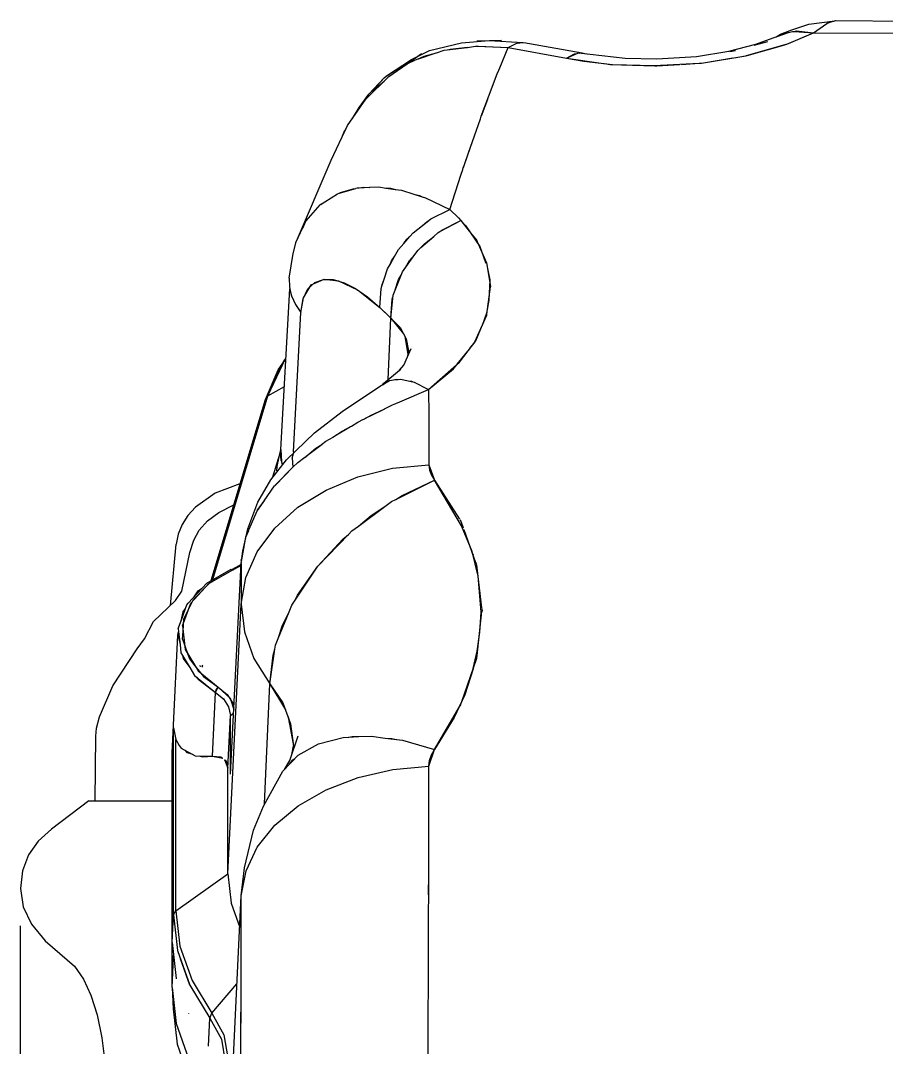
# Model space of a CAD drawing. Extents: x 33214 to 95067, y 8279 to 51908.
# Drawn here: x 43073.4 to 43175.2, y 22550.9 to 22671.5 of the extents above; entities that cross this region are included whole.
import ezdxf

# ---------------------------------------------------------------- set-up
doc = ezdxf.new("R2010")
doc.units = 0
doc.header["$LTSCALE"] = 300
doc.header["$MEASUREMENT"] = 0
doc.linetypes.add('SNT-025', pattern=[0.74, 0.4, -0.17, 0, -0.17])
doc.layers.add('GENERATORSETT', color=1, linetype='CONTINUOUS')

# ---------------------------------------------------------------- blocks, each defined once
blk = doc.blocks.new('GENERATOR-CENTER')
at = {"layer": 'GENERATORSETT'}
for p, q in [((-2063.7, 528.46), (-2061.69, 529.14)), ((-2061.69, 529.14), (-2058.67, 529.51)), ((-2061.15, 528.1), (-2059.61, 529.21)), ((-2059.61, 529.21), (-2059.31, 529.31)), ((-2059.59, 529.22), (-2059.56, 529.24)), ((-2059.56, 529.24), (-2059.3, 529.31)), ((-2059.3, 529.31), (-2058.56, 529.55)), ((-2058.56, 529.55), (-2042.91, 529.45)), ((-2067.93, 526.79), (-2065.89, 527.52)), ((-2065.89, 527.52), (-2065.53, 527.64)), ((-2065.53, 527.64), (-2064.1, 528.13)), ((-2065.53, 527.64), (-2065.04, 527.94)), ((-2065.04, 527.94), (-2063.7, 528.46)), ((-2065.04, 527.94), (-2064.1, 528.13)), ((-2064.31, 526.79), (-2061.15, 528.1)), ((-2064.11, 526.85), (-2061.15, 528.1)), ((-2064.1, 528.13), (-2063.64, 528.28)), ((-2063.64, 528.28), (-2063.43, 528.27)), ((-2063.43, 528.27), (-2063.16, 528.32)), ((-2063.43, 528.27), (-2061.17, 528.1)), ((-2063.16, 528.32), (-2061.15, 528.1)), ((-2061.16, 528.1), (-2061.15, 528.1)), ((-2061.15, 528.1), (-2061.07, 528.16)), ((-2061.15, 528.1), (-2046.75, 528.04)), ((-2106.29, 526.01), (-2102.54, 526.94)), ((-2104.24, 526.09), (-2103.86, 526.19)), ((-2104.22, 526.09), (-2101.88, 526.4)), ((-2103.86, 526.19), (-2101.84, 526.41)), ((-2102.54, 526.94), (-2099.31, 527.2)), ((-2101.85, 526.4), (-2100.9, 526.53)), ((-2100.9, 526.53), (-2100.72, 526.52)), ((-2100.75, 527.16), (-2099.22, 527.19)), ((-2100.72, 526.52), (-2100.54, 526.54)), ((-2100.72, 526.52), (-2097.04, 526.39)), ((-2100.54, 526.54), (-2097.04, 526.39)), ((-2099.31, 527.2), (-2095.32, 526.96)), ((-2099.22, 527.19), (-2097.86, 527.24)), ((-2098.13, 523.78), (-2097.04, 526.39)), ((-2098.04, 524.01), (-2097.04, 526.39)), ((-2097.04, 526.39), (-2096.11, 526.87)), ((-2097.04, 526.39), (-2090.19, 525.11)), ((-2097.04, 526.39), (-2090.19, 525.11)), ((-2096.11, 526.87), (-2096.01, 526.88)), ((-2096.01, 526.88), (-2095.68, 526.92)), ((-2096.01, 526.88), (-2095.92, 526.92)), ((-2095.92, 526.92), (-2095.68, 526.92)), ((-2095.68, 526.92), (-2095.2, 526.98)), ((-2095.2, 526.98), (-2088.35, 525.76)), ((-2071.1, 525.94), (-2067.93, 526.79)), ((-2069.04, 525.43), (-2064.11, 526.85)), ((-2068.97, 525.44), (-2064.53, 526.7)), ((-2068.13, 526.67), (-2066.52, 527.1)), ((-2064.53, 526.7), (-2064.34, 526.78)), ((-2111.35, 523.04), (-2108.42, 524.96)), ((-2108.95, 524.48), (-2107.26, 525.66)), ((-2108.95, 524.48), (-2107.26, 525.66)), ((-2108.95, 524.48), (-2107.96, 524.95)), ((-2108.42, 524.96), (-2106.29, 526.01)), ((-2107.96, 524.95), (-2107.62, 525.06)), ((-2107.62, 525.06), (-2106.94, 525.36)), ((-2107.61, 525.06), (-2105.51, 525.74)), ((-2106.94, 525.36), (-2105.48, 525.75)), ((-2105.49, 525.75), (-2104.57, 526.05)), ((-2104.57, 526.05), (-2104.23, 526.09)), ((-2090.19, 525.11), (-2088.8, 525.75)), ((-2090.19, 525.11), (-2089.26, 525.63)), ((-2090.19, 525.11), (-2085.84, 524.51)), ((-2090.19, 525.11), (-2088.17, 524.76)), ((-2089.26, 525.63), (-2088.95, 525.67)), ((-2088.8, 525.75), (-2083.29, 525.13)), ((-2088.63, 525.72), (-2088.35, 525.76)), ((-2088.35, 525.76), (-2087.9, 525.62)), ((-2083.29, 525.13), (-2079.57, 525.04)), ((-2079.57, 525.04), (-2074.91, 525.33)), ((-2074.91, 525.33), (-2071.1, 525.94)), ((-2074.33, 524.55), (-2069.11, 525.41)), ((-2074.08, 524.57), (-2070.65, 525.15)), ((-2070.98, 525.92), (-2070.35, 526.03)), ((-2070.25, 525.22), (-2068.97, 525.44)), ((-2069.11, 525.41), (-2069.05, 525.43)), ((-2111.39, 523), (-2109.53, 524.21)), ((-2111.09, 522.97), (-2108.95, 524.48)), ((-2110.18, 523.61), (-2109.72, 523.98)), ((-2109.72, 523.98), (-2108.95, 524.48)), ((-2109.53, 524.21), (-2108.95, 524.48)), ((-2108.95, 524.48), (-2108.95, 524.48)), ((-2098.34, 523.28), (-2098.15, 523.72)), ((-2098.15, 523.72), (-2098.04, 524.01)), ((-2097.99, 524.13), (-2097.98, 524.13)), ((-2088.17, 524.76), (-2084.79, 524.39)), ((-2086.65, 524.62), (-2086.62, 524.59)), ((-2085.72, 524.49), (-2085.07, 524.4)), ((-2085.07, 524.4), (-2079.82, 524.21)), ((-2084.78, 524.39), (-2079.9, 524.26)), ((-2079.9, 524.26), (-2074.59, 524.53)), ((-2079.81, 524.21), (-2079.58, 524.21)), ((-2079.58, 524.21), (-2076.91, 524.38)), ((-2076.68, 524.4), (-2074.08, 524.57)), ((-2074.59, 524.53), (-2074.34, 524.55)), ((-2113.8, 520.32), (-2111.09, 522.97)), ((-2113.44, 520.88), (-2111.62, 522.81)), ((-2112.83, 521.54), (-2111.62, 522.81)), ((-2111.62, 522.81), (-2111.39, 523)), ((-2111.37, 523.01), (-2111.35, 523.04)), ((-2111.35, 523.04), (-2111.15, 523.16)), ((-2099.36, 520.58), (-2098.34, 523.28)), ((-2113.44, 520.88), (-2112.83, 521.54)), ((-2113.15, 520.95), (-2112.36, 521.85)), ((-2112.83, 521.53), (-2112.83, 521.54)), ((-2112.36, 521.85), (-2111.62, 522.44)), ((-2115.95, 517.22), (-2113.8, 520.32)), ((-2114.58, 519.33), (-2113.44, 520.88)), ((-2100.21, 518.34), (-2099.46, 520.31)), ((-2100.11, 518.64), (-2099.36, 520.58)), ((-2115.37, 518.05), (-2114.58, 519.33)), ((-2114.58, 519.33), (-2114.13, 519.85)), ((-2101.49, 514.66), (-2100.33, 518.01)), ((-2100.33, 518.01), (-2100.22, 518.31)), ((-2100.22, 518.31), (-2100.11, 518.64)), ((-2117.85, 513.16), (-2115.95, 517.22)), ((-2116.54, 515.99), (-2116.34, 516.48)), ((-2116.34, 516.48), (-2116.16, 516.76)), ((-2102.31, 512.27), (-2101.6, 514.35)), ((-2102.24, 512.5), (-2101.49, 514.67)), ((-2121.93, 503.61), (-2117.85, 513.16)), ((-2102.61, 511.39), (-2102.39, 512.04)), ((-2102.39, 512.04), (-2102.33, 512.23)), ((-2102.33, 512.23), (-2102.24, 512.5)), ((-2103.9, 507.35), (-2102.61, 511.39)), ((-2117.13, 509.19), (-2116.91, 509.26)), ((-2116.92, 509.25), (-2116.77, 509.34)), ((-2116.9, 509.26), (-2114.97, 509.83)), ((-2116.77, 509.34), (-2115.29, 509.78)), ((-2116.26, 509.45), (-2116.24, 509.5)), ((-2116.08, 509.5), (-2116.06, 509.55)), ((-2115.29, 509.78), (-2114.95, 509.83)), ((-2114.95, 509.84), (-2114.81, 509.88)), ((-2114.81, 509.88), (-2114.61, 509.89)), ((-2114.61, 509.88), (-2114.01, 509.97)), ((-2114.57, 509.89), (-2113.36, 509.95)), ((-2114.01, 509.97), (-2113.32, 509.94)), ((-2113.32, 509.95), (-2112.27, 510)), ((-2112.27, 510), (-2111.44, 509.87)), ((-2111.45, 509.87), (-2110.88, 509.85)), ((-2111.42, 509.87), (-2110.33, 509.71)), ((-2110.88, 509.85), (-2110.32, 509.71)), ((-2110.32, 509.71), (-2109.58, 509.6)), ((-2109.58, 509.6), (-2108.16, 509.15)), ((-2119.1, 507.95), (-2118.7, 508.2)), ((-2119.07, 507.98), (-2118.59, 508.26)), ((-2118.61, 508.26), (-2117.13, 509.19)), ((-2108.16, 509.15), (-2107.47, 508.97)), ((-2108.15, 509.14), (-2107.18, 508.84)), ((-2107.47, 508.97), (-2107.18, 508.84)), ((-2107.18, 508.84), (-2106.77, 508.71)), ((-2106.77, 508.71), (-2103.9, 507.35)), ((-2120.82, 506), (-2119.16, 507.91)), ((-2119.16, 507.91), (-2119.11, 507.94)), ((-2119.11, 507.94), (-2119.07, 507.98)), ((-2106.15, 506.23), (-2103.9, 507.35)), ((-2103.9, 507.35), (-2102.91, 506.35)), ((-2121.21, 505.16), (-2120.84, 505.97)), ((-2121.17, 505.25), (-2120.83, 505.98)), ((-2120.84, 505.97), (-2120.83, 505.98)), ((-2120.83, 505.99), (-2120.82, 506)), ((-2107.11, 505.48), (-2106.38, 506.05)), ((-2107.11, 505.48), (-2106.59, 505.95)), ((-2106.59, 505.95), (-2106.38, 506.05)), ((-2106.38, 506.05), (-2106.15, 506.23)), ((-2105.08, 504.75), (-2102.61, 506.05)), ((-2104.85, 504.93), (-2102.61, 506.05)), ((-2102.91, 506.35), (-2102.61, 506.05)), ((-2102.69, 506.13), (-2102.61, 506.05)), ((-2102.61, 506.05), (-2101.63, 504.8)), ((-2102.61, 506.05), (-2102.09, 505.45)), ((-2122.01, 503.46), (-2121.19, 505.22)), ((-2108.62, 504.16), (-2108.22, 504.62)), ((-2108.22, 504.62), (-2107.11, 505.48)), ((-2105.81, 504.18), (-2105.28, 504.64)), ((-2105.28, 504.64), (-2105.08, 504.75)), ((-2105.08, 504.75), (-2104.85, 504.93)), ((-2104.2, 505.26), (-2104.16, 505.23)), ((-2103.58, 505.54), (-2103.57, 505.57)), ((-2102.09, 505.45), (-2100.37, 503)), ((-2101.49, 504.62), (-2100.76, 503.69)), ((-2122.34, 502.17), (-2122.02, 503.39)), ((-2122.03, 503.38), (-2122.02, 503.39)), ((-2122.03, 503.36), (-2122.03, 503.38)), ((-2122.03, 503.38), (-2122.02, 503.38)), ((-2122.02, 503.39), (-2122.01, 503.46)), ((-2109.95, 502.63), (-2109.33, 503.35)), ((-2109.33, 503.35), (-2108.62, 504.16)), ((-2109.33, 503.35), (-2108.96, 503.86)), ((-2108.96, 503.86), (-2108.62, 504.16)), ((-2107.31, 502.86), (-2105.81, 504.18)), ((-2107.31, 502.86), (-2106.91, 503.32)), ((-2106.91, 503.32), (-2105.81, 504.18)), ((-2100.76, 503.69), (-2100.61, 503.34)), ((-2100.59, 503.31), (-2099.59, 501.08)), ((-2122.79, 499.28), (-2122.34, 502.17)), ((-2110.42, 501.82), (-2109.95, 502.63)), ((-2109.48, 500.02), (-2108.02, 502.05)), ((-2108.65, 501.34), (-2108.02, 502.05)), ((-2108.02, 502.05), (-2107.65, 502.56)), ((-2107.65, 502.56), (-2107.31, 502.86)), ((-2100.37, 503), (-2099.73, 501.13)), ((-2111.24, 500.39), (-2110.94, 500.9)), ((-2110.94, 500.9), (-2110.42, 501.82)), ((-2110.94, 500.9), (-2110.79, 501.3)), ((-2110.79, 501.3), (-2110.42, 501.82)), ((-2109.11, 500.53), (-2108.65, 501.34)), ((-2099.71, 501.07), (-2099.7, 501.05)), ((-2099.59, 501.08), (-2099.48, 500.41)), ((-2111.64, 499.14), (-2111.24, 500.39)), ((-2110.59, 497.27), (-2109.48, 500.02)), ((-2109.94, 499.12), (-2109.64, 499.63)), ((-2099.48, 500.4), (-2099.14, 498.27)), ((-2099.48, 500.4), (-2099.22, 499.08)), ((-2122.79, 499.28), (-2122.77, 498.24)), ((-2121.13, 496.98), (-2120.2, 498.48)), ((-2120.6, 498.03), (-2119.79, 498.78)), ((-2120.2, 498.48), (-2118.69, 499.14)), ((-2119.79, 498.78), (-2118.78, 499.13)), ((-2119.75, 498.79), (-2119.74, 498.68)), ((-2118.78, 499.13), (-2117.63, 499.1)), ((-2118.69, 499.14), (-2116.99, 498.96)), ((-2118, 499.07), (-2117.98, 499.11)), ((-2117.9, 499.05), (-2117.87, 499.11)), ((-2117.63, 499.1), (-2116.35, 498.73)), ((-2116.99, 498.96), (-2114.77, 497.89)), ((-2116.35, 498.73), (-2115, 498.05)), ((-2111.9, 498.32), (-2111.64, 499.14)), ((-2111.9, 498.32), (-2111.88, 498.53)), ((-2111.88, 498.53), (-2111.64, 499.14)), ((-2111.79, 498.76), (-2111.77, 498.74)), ((-2111.79, 498.75), (-2111.77, 498.74)), ((-2110.34, 497.89), (-2109.94, 499.12)), ((-2099.22, 499.08), (-2099.32, 496.69)), ((-2099.17, 498.47), (-2099.16, 498.46)), ((-2099.17, 498.47), (-2099.16, 498.46)), ((-2123.79, 479.13), (-2122.72, 498.02)), ((-2122.77, 498.24), (-2122.67, 497.83)), ((-2122.68, 497.72), (-2122.67, 497.83)), ((-2122.68, 497.72), (-2122.63, 497.62)), ((-2122.67, 497.83), (-2122.63, 497.62)), ((-2122.63, 497.62), (-2122.53, 497.21)), ((-2122.53, 497.21), (-2122.08, 496.2)), ((-2121.17, 496.85), (-2120.6, 498.03)), ((-2115, 498.05), (-2113.59, 497.07)), ((-2114.77, 497.89), (-2114.66, 497.83)), ((-2114.66, 497.83), (-2114.45, 497.66)), ((-2114.45, 497.66), (-2112.14, 495.81)), ((-2112.14, 495.81), (-2111.98, 498.06)), ((-2111.98, 498.06), (-2111.9, 498.32)), ((-2110.86, 494.59), (-2110.59, 497.27)), ((-2099.55, 495.03), (-2099.14, 498.26)), ((-2099.2, 497.8), (-2099.19, 497.78)), ((-2099.14, 498.27), (-2099.14, 498.27)), ((-2122.08, 496.2), (-2121.43, 495.25)), ((-2121.43, 495.25), (-2121.13, 496.98)), ((-2121.43, 495.25), (-2121.17, 496.85)), ((-2113.59, 497.07), (-2112.14, 495.81)), ((-2110.86, 494.59), (-2110.69, 496.81)), ((-2110.69, 496.81), (-2110.61, 497.07)), ((-2099.32, 496.69), (-2099.61, 495.16)), ((-2122.28, 478.87), (-2121.43, 495.25)), ((-2122.28, 478.87), (-2121.43, 495.25)), ((-2112.14, 495.81), (-2112.14, 495.83)), ((-2112.14, 495.81), (-2110.86, 494.59)), ((-2112.14, 495.81), (-2111.16, 494.88)), ((-2111.16, 494.88), (-2110.86, 494.59)), ((-2100.97, 491.8), (-2099.56, 494.94)), ((-2099.61, 495.16), (-2100.1, 493.73)), ((-2099.56, 494.94), (-2099.55, 495.03)), ((-2111.16, 487.37), (-2110.86, 494.59)), ((-2111.16, 487.37), (-2110.86, 494.59)), ((-2110.86, 494.59), (-2109.76, 493.46)), ((-2110.86, 494.59), (-2109.37, 492.74)), ((-2100.87, 491.93), (-2100.1, 493.72)), ((-2109.76, 493.46), (-2109.06, 492.16)), ((-2109.2, 492.42), (-2108.84, 490.32)), ((-2109.06, 492.16), (-2108.79, 490.72)), ((-2102.78, 489.39), (-2100.87, 491.93)), ((-2101.51, 491.07), (-2101.02, 491.67)), ((-2101.02, 491.67), (-2100.97, 491.79)), ((-2109.34, 489.07), (-2108.46, 491.02)), ((-2108.87, 490.11), (-2108.79, 490.72)), ((-2103.05, 489.16), (-2101.62, 490.94)), ((-2125.3, 485.43), (-2123.18, 489.92)), ((-2125.3, 485.43), (-2123.81, 488.91)), ((-2124.51, 487.28), (-2123.61, 489.17)), ((-2124.08, 488.51), (-2123.81, 488.91)), ((-2123.82, 488.87), (-2123.61, 489.17)), ((-2123.81, 488.91), (-2123.35, 489.56)), ((-2123.61, 489.17), (-2123.37, 489.51)), ((-2123.59, 489.22), (-2123.39, 489.63)), ((-2123.39, 489.63), (-2123.21, 489.84)), ((-2109.83, 488.46), (-2109.34, 489.07)), ((-2106.41, 486.2), (-2102.78, 489.39)), ((-2103.48, 488.62), (-2103.12, 489.06)), ((-2125.58, 485), (-2124.08, 488.51)), ((-2111.69, 486.93), (-2109.83, 488.46)), ((-2109.83, 488.46), (-2109.69, 488.58)), ((-2106.41, 486.2), (-2103.48, 488.62)), ((-2125.3, 485.43), (-2123.37, 486.54)), ((-2125.3, 485.43), (-2123.37, 486.54)), ((-2116.56, 483.61), (-2112.07, 486.61)), ((-2112.07, 486.61), (-2111.83, 486.76)), ((-2111.83, 486.76), (-2111.4, 487.03)), ((-2111.83, 486.76), (-2111.69, 486.93)), ((-2111.69, 486.93), (-2111.4, 487.03)), ((-2111.4, 487.03), (-2111.02, 487.27)), ((-2111.02, 487.27), (-2110.53, 487.32)), ((-2110.53, 487.32), (-2110.24, 487.42)), ((-2110.53, 487.32), (-2109.98, 487.38)), ((-2110.24, 487.42), (-2109.98, 487.38)), ((-2109.98, 487.38), (-2109.67, 487.42)), ((-2109.67, 487.42), (-2108.83, 487.23)), ((-2108.83, 487.23), (-2108.43, 487.17)), ((-2108.83, 487.23), (-2108.28, 487.1)), ((-2108.51, 487.15), (-2108.51, 487.18)), ((-2108.43, 487.17), (-2108.28, 487.1)), ((-2108.28, 487.1), (-2108.1, 487.06)), ((-2108.1, 487.06), (-2106.41, 486.2)), ((-2131.78, 463.86), (-2125.3, 485.43)), ((-2131.78, 463.86), (-2125.3, 485.43)), ((-2125.58, 485), (-2125.3, 485.43)), ((-2125.58, 485), (-2125.3, 485.43)), ((-2110.05, 484.64), (-2106.41, 486.2)), ((-2109.79, 484.76), (-2106.41, 486.2)), ((-2108.75, 485.2), (-2108.73, 485.21)), ((-2106.41, 486.2), (-2106.4, 483.12)), ((-2131.97, 463.76), (-2125.58, 485)), ((-2131.97, 463.76), (-2125.58, 485)), ((-2113.23, 483.14), (-2111.56, 483.93)), ((-2111.58, 483.93), (-2110.66, 484.38)), ((-2110.66, 484.38), (-2110.27, 484.55)), ((-2110.28, 484.54), (-2109.79, 484.76)), ((-2109.05, 485.07), (-2109.05, 485.08)), ((-2119.82, 481.1), (-2116.56, 483.61)), ((-2114.73, 482.36), (-2114.06, 482.69)), ((-2114.07, 482.68), (-2113.23, 483.14)), ((-2113.89, 482.78), (-2111.81, 483.81)), ((-2106.4, 483.12), (-2106.4, 482.44)), ((-2117.43, 480.74), (-2115.6, 481.84)), ((-2116.57, 481.31), (-2115.48, 481.9)), ((-2116.27, 481.44), (-2116.17, 481.53)), ((-2116.08, 481.55), (-2116.01, 481.61)), ((-2115.49, 481.9), (-2114.73, 482.36)), ((-2106.4, 482.45), (-2106.39, 477.36)), ((-2123.13, 477.94), (-2119.82, 481.1)), ((-2118.48, 480.11), (-2117.65, 480.61)), ((-2117.67, 480.58), (-2116.57, 481.31)), ((-2123.86, 478.7), (-2123.79, 479.13)), ((-2123.8, 479.04), (-2123.79, 479.13)), ((-2123.8, 479.04), (-2123.79, 479.13)), ((-2123.8, 479), (-2123.78, 479.07)), ((-2123.79, 479.13), (-2123.71, 477.69)), ((-2120.97, 478.21), (-2119.66, 479.28)), ((-2120.79, 478.36), (-2119.08, 479.66)), ((-2119.66, 479.28), (-2118.98, 479.73)), ((-2119.56, 479.34), (-2119.51, 479.33)), ((-2119.56, 479.34), (-2119.51, 479.33)), ((-2118.99, 479.73), (-2118.48, 480.11)), ((-2124.97, 475.58), (-2123.13, 477.94)), ((-2124.72, 475.94), (-2123.88, 478.72)), ((-2124.72, 475.94), (-2123.88, 478.72)), ((-2124.22, 477.14), (-2124, 478.29)), ((-2124, 478.29), (-2123.82, 478.95)), ((-2123.9, 478.49), (-2123.8, 479.04)), ((-2123.87, 478.67), (-2123.87, 478.67)), ((-2123.86, 478.7), (-2123.77, 477.87)), ((-2123.82, 478.94), (-2123.78, 479.06)), ((-2123.82, 478.95), (-2123.8, 479.04)), ((-2123.82, 478.95), (-2123.8, 479.04)), ((-2123.77, 477.87), (-2123.72, 477.74)), ((-2122.46, 478.14), (-2122.23, 478.93)), ((-2122.46, 478.14), (-2122.23, 478.93)), ((-2122.46, 478.14), (-2122.37, 477.08)), ((-2122.46, 478.14), (-2122.37, 477.08)), ((-2121.78, 477.61), (-2120.96, 478.24)), ((-2124.45, 474.94), (-2122.37, 477.08)), ((-2124.43, 474.97), (-2122.37, 477.08)), ((-2124.26, 476.62), (-2124.22, 477.14)), ((-2123.71, 477.69), (-2123.61, 477.42)), ((-2122.37, 477.08), (-2121.78, 477.61)), ((-2114.72, 475.93), (-2110.64, 476.93)), ((-2114.72, 475.93), (-2110.64, 476.93)), ((-2110.64, 476.93), (-2106.39, 477.36)), ((-2110.64, 476.93), (-2106.39, 477.36)), ((-2106.39, 477.36), (-2106.31, 476.73)), ((-2106.39, 477.36), (-2105.72, 475.55)), ((-2106.31, 476.73), (-2106.09, 476.12)), ((-2126.5, 472.94), (-2124.97, 475.58)), ((-2118.47, 474.38), (-2114.72, 475.93)), ((-2118.47, 474.38), (-2114.72, 475.93)), ((-2110.26, 473.28), (-2105.72, 475.55)), ((-2109.53, 473.75), (-2105.72, 475.55)), ((-2106.09, 476.12), (-2105.72, 475.55)), ((-2105.72, 475.55), (-2102.78, 470.94)), ((-2102.54, 470.19), (-2105.72, 475.55)), ((-2128.62, 475.12), (-2131.51, 474.01)), ((-2125.74, 473.11), (-2124.51, 474.87)), ((-2124.51, 474.87), (-2124.46, 474.93)), ((-2124.46, 474.92), (-2124.43, 474.97)), ((-2121.77, 472.35), (-2118.47, 474.38)), ((-2121.77, 472.35), (-2118.47, 474.38)), ((-2105, 474.42), (-2104.99, 474.42)), ((-2131.51, 474.01), (-2133.83, 472.36)), ((-2126.53, 471.99), (-2125.68, 473.19)), ((-2110.77, 473.02), (-2110.26, 473.28)), ((-2110.26, 473.28), (-2109.53, 473.75)), ((-2109.62, 473.6), (-2109.61, 473.7)), ((-2109.06, 473.88), (-2109.06, 473.97)), ((-2133.83, 472.36), (-2134.72, 471.38)), ((-2131.07, 471.73), (-2129.3, 472.63)), ((-2127.67, 469.81), (-2126.5, 472.94)), ((-2127.49, 469.8), (-2126.58, 471.92)), ((-2126.58, 471.92), (-2126.55, 471.95)), ((-2126.55, 471.96), (-2125.92, 472.86)), ((-2126.55, 471.95), (-2126.53, 471.99)), ((-2124.5, 469.91), (-2121.77, 472.35)), ((-2124.5, 469.91), (-2121.77, 472.35)), ((-2114.66, 470.15), (-2111.55, 472.45)), ((-2113.17, 471.4), (-2111.55, 472.45)), ((-2111.55, 472.45), (-2110.77, 473.02)), ((-2134.72, 471.38), (-2135.4, 470.31)), ((-2133.37, 469.68), (-2132.4, 470.75)), ((-2132.4, 470.75), (-2131.07, 471.73)), ((-2114.66, 470.15), (-2113.17, 471.4)), ((-2102.75, 470.89), (-2102.64, 470.74)), ((-2102.64, 470.74), (-2102.35, 469.93)), ((-2135.4, 470.31), (-2135.86, 469.19)), ((-2134.03, 468.49), (-2133.37, 469.68)), ((-2128.25, 467.19), (-2127.67, 469.81)), ((-2127.9, 468.87), (-2127.45, 469.89)), ((-2127.9, 468.85), (-2127.56, 469.64)), ((-2126.56, 467.13), (-2124.5, 469.91)), ((-2126.56, 467.13), (-2124.5, 469.91)), ((-2115.84, 469.16), (-2115.44, 469.58)), ((-2115.44, 469.58), (-2114.66, 470.15)), ((-2101.28, 467.16), (-2102.54, 470.19)), ((-2102.28, 469.73), (-2100.88, 465.87)), ((-2135.86, 469.19), (-2136.09, 468.03)), ((-2134.5, 467.05), (-2134.03, 468.49)), ((-2128.46, 465.73), (-2127.91, 468.83)), ((-2127.91, 468.83), (-2127.9, 468.85)), ((-2127.9, 468.85), (-2127.9, 468.87)), ((-2119.43, 465.43), (-2115.84, 469.16)), ((-2119.43, 465.43), (-2116.51, 468.6)), ((-2116.51, 468.6), (-2115.84, 469.16)), ((-2136.76, 460.83), (-2136.09, 468.03)), ((-2135.42, 462.49), (-2134.5, 467.05)), ((-2128.46, 465.73), (-2128.25, 467.19)), ((-2127.89, 464.12), (-2126.56, 467.13)), ((-2127.89, 464.12), (-2126.56, 467.13)), ((-2117.53, 467.4), (-2117.53, 467.49)), ((-2100.57, 464.24), (-2101.28, 467.16)), ((-2128.53, 466.15), (-2128.39, 466.2)), ((-2101.22, 466.82), (-2101.12, 466.84)), ((-2101.22, 466.8), (-2101.11, 466.83)), ((-2100.87, 465.85), (-2100.77, 465.55)), ((-2132.5, 463.45), (-2129.62, 465.1)), ((-2132.25, 463.38), (-2129.44, 464.99)), ((-2132.12, 463.48), (-2129.44, 464.99)), ((-2129.71, 440.99), (-2128.46, 465.73)), ((-2129.71, 440.99), (-2128.46, 465.73)), ((-2129.62, 465.1), (-2129.44, 464.99)), ((-2129.53, 465.04), (-2128.61, 465.56)), ((-2129.53, 465.04), (-2128.61, 465.55)), ((-2129.44, 464.99), (-2128.53, 465.57)), ((-2129.44, 464.99), (-2128.53, 465.49)), ((-2128.61, 465.56), (-2128.53, 465.63)), ((-2128.61, 465.55), (-2128.53, 465.63)), ((-2128.46, 465.73), (-2128.44, 460.97)), ((-2128.46, 465.73), (-2128.44, 460.97)), ((-2122.18, 461.32), (-2119.43, 465.43)), ((-2121.82, 462.03), (-2119.43, 465.43)), ((-2100.77, 465.55), (-2100.73, 465.28)), ((-2100.73, 465.24), (-2100.18, 460.52)), ((-2134.69, 461.08), (-2132.5, 463.45)), ((-2134.37, 461.08), (-2132.25, 463.38)), ((-2134.07, 461.53), (-2132.12, 463.48)), ((-2130.81, 464.42), (-2130.74, 464.47)), ((-2130.74, 464.47), (-2130.66, 464.51)), ((-2128.44, 460.97), (-2127.89, 464.12)), ((-2128.44, 460.97), (-2127.89, 464.12)), ((-2100.24, 460.01), (-2100.57, 464.24)), ((-2136.15, 461.41), (-2135.42, 462.49)), ((-2133.99, 461.84), (-2133.5, 462.52)), ((-2133.5, 462.52), (-2133.11, 462.79)), ((-2121.23, 462.73), (-2121.23, 462.87)), ((-2100.45, 462.89), (-2100.4, 462.89)), ((-2100.45, 462.89), (-2100.4, 462.89)), ((-2138.77, 458.94), (-2136.15, 461.41)), ((-2135.34, 458.41), (-2134.37, 461.08)), ((-2135.17, 459.26), (-2134.07, 461.53)), ((-2134.83, 460.88), (-2134.69, 461.08)), ((-2130.01, 429.27), (-2128.44, 460.97)), ((-2130.01, 429.27), (-2128.44, 460.97)), ((-2128.44, 460.97), (-2128.06, 457.73)), ((-2128.44, 460.97), (-2128.06, 457.73)), ((-2122.49, 460.86), (-2122.18, 461.32)), ((-2122.18, 461.32), (-2121.82, 462.03)), ((-2135.51, 459), (-2134.98, 460.46)), ((-2135.51, 459), (-2135.27, 460.06)), ((-2135.27, 460.06), (-2134.98, 460.46)), ((-2134.98, 460.46), (-2134.83, 460.88)), ((-2124.09, 456.93), (-2122.81, 460.07)), ((-2123.6, 458.5), (-2122.81, 460.07)), ((-2122.81, 460.07), (-2122.49, 460.86)), ((-2100.72, 454.95), (-2100.14, 460.09)), ((-2100.37, 457.69), (-2100.24, 460.01)), ((-2100.17, 460.47), (-2100.13, 460.13)), ((-2100.14, 460.09), (-2100.13, 460.13)), ((-2139.81, 456.9), (-2138.77, 458.94)), ((-2135.84, 458.1), (-2135.51, 459)), ((-2135.27, 457.78), (-2135.17, 459.26)), ((-2135.88, 457.33), (-2135.8, 457.72)), ((-2135.84, 458.1), (-2135.8, 457.72)), ((-2135.8, 457.72), (-2135.63, 456.21)), ((-2135.34, 458.41), (-2135.04, 455.66)), ((-2135.33, 456.87), (-2135.27, 457.78)), ((-2128.06, 457.73), (-2126.94, 454.57)), ((-2128.06, 457.73), (-2126.94, 454.57)), ((-2124.09, 456.93), (-2123.6, 458.5)), ((-2100.69, 455.45), (-2100.37, 457.69)), ((-2140.66, 455.7), (-2139.81, 456.9)), ((-2136.41, 446.75), (-2135.88, 457.33)), ((-2135.88, 457.33), (-2135.63, 456.21)), ((-2135.63, 456.21), (-2135.53, 455.24)), ((-2135.33, 456.87), (-2135.1, 456.2)), ((-2135.1, 456.2), (-2134.76, 455.19)), ((-2124.48, 455.69), (-2124.41, 456.14)), ((-2124.41, 456.14), (-2124.09, 456.93)), ((-2143.53, 451.38), (-2140.66, 455.7)), ((-2135.53, 455.24), (-2135.35, 454.94)), ((-2135.35, 454.94), (-2134.49, 453.51)), ((-2135.35, 454.94), (-2135.27, 454.6)), ((-2135.04, 455.66), (-2133.52, 453.13)), ((-2134.76, 455.19), (-2134.54, 454.54)), ((-2125.09, 451.59), (-2124.48, 455.69)), ((-2125.09, 451.59), (-2124.7, 454.98)), ((-2124.7, 454.98), (-2124.48, 455.69)), ((-2101.18, 453.4), (-2100.69, 455.45)), ((-2100.76, 454.61), (-2100.72, 454.94)), ((-2135.27, 454.6), (-2134.49, 453.51)), ((-2134.54, 454.54), (-2133.88, 453.73)), ((-2133.88, 453.73), (-2132.86, 452.47)), ((-2133.29, 453.76), (-2133.28, 453.61)), ((-2133.09, 453.8), (-2133, 453.68)), ((-2126.94, 454.57), (-2125.09, 451.59)), ((-2126.94, 454.57), (-2125.09, 451.59)), ((-2102.55, 449.4), (-2100.76, 454.61)), ((-2134.49, 453.51), (-2133.94, 452.6)), ((-2133.94, 452.6), (-2133.69, 452.39)), ((-2133.71, 453.45), (-2133.68, 453.49)), ((-2133.69, 453.42), (-2133.66, 453.46)), ((-2133.52, 453.13), (-2131.15, 451.21)), ((-2133.06, 453.68), (-2132.98, 453.58)), ((-2101.18, 453.38), (-2102.17, 450.32)), ((-2145.11, 447.74), (-2143.53, 451.38)), ((-2133.69, 452.39), (-2131.47, 450.6)), ((-2133.69, 452.39), (-2133.52, 452.16)), ((-2133.52, 452.16), (-2131.47, 450.6)), ((-2132.86, 452.47), (-2131.15, 451.21)), ((-2125.69, 437.52), (-2125.09, 451.59)), ((-2125.69, 437.52), (-2125.09, 451.59)), ((-2125.09, 451.59), (-2123.56, 449.37)), ((-2125.09, 451.59), (-2123.25, 448.54)), ((-2132.25, 451.23), (-2132.21, 451.16)), ((-2131.8, 443.1), (-2131.47, 450.6)), ((-2131.8, 443.1), (-2131.47, 450.6)), ((-2131.47, 450.6), (-2131.15, 451.21)), ((-2131.47, 450.6), (-2131.38, 450.92)), ((-2131.47, 450.6), (-2130.52, 449.84)), ((-2131.47, 450.6), (-2130.52, 449.84)), ((-2131.38, 450.92), (-2131.15, 451.21)), ((-2131.15, 451.21), (-2130.1, 450.37)), ((-2131.15, 451.21), (-2129.75, 449.93)), ((-2130.1, 450.37), (-2129.44, 449.35)), ((-2102.17, 450.32), (-2103.42, 447.64)), ((-2130.66, 449.81), (-2130.65, 449.81)), ((-2130.52, 449.84), (-2129.92, 448.91)), ((-2130.52, 449.84), (-2129.92, 448.91)), ((-2130.14, 449.26), (-2130.14, 449.26)), ((-2129.94, 448.95), (-2129.94, 448.95)), ((-2129.92, 448.91), (-2129.71, 447.9)), ((-2129.92, 448.91), (-2129.71, 447.9)), ((-2129.75, 449.93), (-2129.32, 448.6)), ((-2129.44, 449.35), (-2129.31, 448.76)), ((-2123.56, 449.37), (-2122.63, 446.92)), ((-2105.71, 443.89), (-2102.74, 448.97)), ((-2102.7, 449.04), (-2102.64, 449.15)), ((-2102.64, 449.15), (-2102.58, 449.31)), ((-2102.44, 449.72), (-2102.41, 449.72)), ((-2145.45, 446.4), (-2145.11, 447.74)), ((-2130.01, 441.71), (-2129.71, 447.9)), ((-2130.01, 441.71), (-2129.71, 447.9)), ((-2129.71, 447.9), (-2129.35, 448.15)), ((-2129.71, 447.9), (-2129.35, 448.15)), ((-2129.71, 440.99), (-2129.71, 447.9)), ((-2129.71, 440.99), (-2129.71, 447.9)), ((-2123.26, 448.56), (-2123.26, 448.56)), ((-2123.26, 448.56), (-2123.26, 448.56)), ((-2122.94, 447.74), (-2122.31, 444.31)), ((-2136.58, 443.42), (-2136.41, 446.75)), ((-2136.58, 443.53), (-2136.42, 446.68)), ((-2136.58, 443.42), (-2136.42, 446.68)), ((-2136.42, 446.43), (-2136.41, 446.75)), ((-2136.42, 446.43), (-2136.41, 446.75)), ((-2136.42, 446.68), (-2136.41, 446.73)), ((-2122.88, 447.41), (-2122.82, 447.42)), ((-2122.88, 447.41), (-2122.82, 447.42)), ((-2122.88, 447.41), (-2122.82, 447.41)), ((-2122.83, 447.12), (-2122.71, 447.13)), ((-2122.63, 446.92), (-2122.31, 444.31)), ((-2103.42, 447.64), (-2105.71, 443.89)), ((-2145.61, 437.87), (-2145.52, 445.46)), ((-2145.52, 445.46), (-2145.45, 446.4)), ((-2136.58, 443.15), (-2136.42, 446.43)), ((-2136.58, 443.15), (-2136.42, 446.43)), ((-2136.42, 424.47), (-2136.42, 446.43)), ((-2136.42, 446.43), (-2136.42, 446.43)), ((-2136.42, 424.47), (-2136.42, 446.43)), ((-2136.42, 446.43), (-2136.13, 445.05)), ((-2136.42, 446.43), (-2136.13, 445.05)), ((-2122.73, 442.61), (-2121.73, 445.48)), ((-2119.36, 444.57), (-2116.45, 445.32)), ((-2116.45, 445.32), (-2114.61, 445.4)), ((-2115.78, 445.35), (-2115.38, 445.43)), ((-2115.38, 445.43), (-2114.61, 445.4)), ((-2114.62, 445.4), (-2114.62, 445.4)), ((-2114.6, 445.4), (-2113.13, 445.46)), ((-2113.13, 445.46), (-2111.51, 445.24)), ((-2136.13, 424.94), (-2136.13, 445.05)), ((-2136.13, 445.05), (-2135.75, 444.36)), ((-2136.13, 424.94), (-2136.13, 445.05)), ((-2135.75, 444.36), (-2135.5, 444.04)), ((-2122.49, 445.25), (-2122.43, 445.26)), ((-2122.48, 443.32), (-2122.31, 444.31)), ((-2122.4, 443.56), (-2122.31, 444.29)), ((-2122.31, 444.3), (-2122.31, 444.31)), ((-2121.76, 443.22), (-2119.36, 444.57)), ((-2111.51, 445.24), (-2109.5, 444.97)), ((-2111.51, 445.24), (-2110.73, 445.2)), ((-2110.73, 445.2), (-2110.23, 445.07)), ((-2109.5, 444.97), (-2105.71, 443.89)), ((-2136.58, 443.58), (-2136.56, 443.71)), ((-2136.58, 443.58), (-2136.56, 443.71)), ((-2136.58, 443.55), (-2136.56, 443.62)), ((-2136.58, 443.42), (-2136.58, 443.53)), ((-2136.58, 443.15), (-2136.58, 443.42)), ((-2136.58, 421.21), (-2136.58, 443.15)), ((-2136.58, 421.21), (-2136.58, 443.15)), ((-2135.5, 444.04), (-2133.85, 443.15)), ((-2135.09, 443.82), (-2134.84, 443.52)), ((-2134.84, 443.52), (-2134.25, 443.37)), ((-2134.78, 443.51), (-2134.74, 443.63)), ((-2134.78, 443.51), (-2134.74, 443.63)), ((-2133.85, 443.15), (-2131.8, 443.1)), ((-2133.39, 443.14), (-2133.01, 443.04)), ((-2133.01, 443.04), (-2131.8, 443.1)), ((-2131.8, 443.1), (-2130.61, 442.86)), ((-2131.8, 443.1), (-2130.84, 443.02)), ((-2130.84, 443.02), (-2130.64, 442.87)), ((-2123.55, 441.34), (-2121.76, 443.22)), ((-2106.37, 441.92), (-2105.71, 443.89)), ((-2106.3, 442.59), (-2106.08, 443.26)), ((-2106.08, 443.26), (-2105.71, 443.89)), ((-2130.41, 442.71), (-2130.01, 441.71)), ((-2130.4, 442.68), (-2130.22, 442.54)), ((-2130.22, 442.54), (-2130.01, 441.71)), ((-2130.01, 429.27), (-2130.01, 441.71)), ((-2130.01, 429.27), (-2130.01, 441.71)), ((-2129.71, 440.99), (-2129.65, 442.43)), ((-2129.65, 442.43), (-2129.62, 442.64)), ((-2123.36, 441.54), (-2122.73, 442.61)), ((-2122.75, 442.18), (-2122.43, 442.65)), ((-2122.43, 442.65), (-2122.12, 442.85)), ((-2122.41, 442.54), (-2122.38, 442.68)), ((-2122.4, 442.55), (-2122.4, 442.59)), ((-2122.35, 442.6), (-2122.3, 442.73)), ((-2122.34, 442.61), (-2122.29, 442.74)), ((-2110.63, 441.53), (-2106.37, 441.92)), ((-2110.63, 441.53), (-2106.37, 441.92)), ((-2106.39, 434.99), (-2106.37, 441.92)), ((-2106.37, 441.92), (-2106.3, 442.59)), ((-2106.36, 442.03), (-2106.34, 442.03)), ((-2125.83, 437.24), (-2123.55, 441.34)), ((-2118.45, 439.17), (-2114.7, 440.6)), ((-2118.45, 439.17), (-2114.7, 440.6)), ((-2114.7, 440.6), (-2110.63, 441.53)), ((-2114.7, 440.6), (-2110.63, 441.53)), ((-2121.75, 437.28), (-2118.45, 439.17)), ((-2121.75, 437.28), (-2118.45, 439.17)), ((-2146.36, 437.87), (-2150.73, 434.54)), ((-2146.36, 437.87), (-2136.58, 437.87)), ((-2126.99, 434.42), (-2125.83, 437.24)), ((-2124.48, 435.01), (-2121.75, 437.28)), ((-2124.48, 435.01), (-2121.75, 437.28)), ((-2150.73, 434.54), (-2152.33, 433.13)), ((-2128.05, 429.99), (-2126.99, 434.42)), ((-2126.55, 432.42), (-2124.48, 435.01)), ((-2126.55, 432.42), (-2124.48, 435.01)), ((-2106.39, 432.06), (-2106.39, 434.99)), ((-2152.33, 433.13), (-2153.47, 431.5)), ((-2127.88, 429.62), (-2126.55, 432.42)), ((-2127.88, 429.62), (-2126.55, 432.42)), ((-2106.4, 427.99), (-2106.4, 432.07)), ((-2153.47, 431.5), (-2154.16, 429.64)), ((-2154.16, 429.64), (-2154.39, 427.56)), ((-2128.43, 426.69), (-2128.05, 429.99)), ((-2128.43, 426.69), (-2128.05, 429.99)), ((-2128.43, 426.69), (-2127.88, 429.62)), ((-2128.43, 426.69), (-2127.88, 429.62)), ((-2136.13, 424.94), (-2130.01, 429.27)), ((-2136.13, 424.94), (-2130.01, 429.27)), ((-2130.01, 429.27), (-2129.61, 425.82)), ((-2130.01, 429.27), (-2129.61, 425.82)), ((-2106.41, 426.82), (-2106.4, 429.23)), ((-2154.39, 427.56), (-2154.07, 425.41)), ((-2106.42, 423.46), (-2106.4, 427.99)), ((-2130.01, 394.71), (-2128.43, 426.69)), ((-2130.01, 394.71), (-2128.43, 426.69)), ((-2128.45, 417.31), (-2128.43, 426.69)), ((-2128.44, 419.99), (-2128.43, 426.69)), ((-2154.07, 425.41), (-2153.1, 423.35)), ((-2136.42, 424.47), (-2136.13, 424.94)), ((-2136.42, 424.47), (-2136.13, 424.94)), ((-2136.13, 424.94), (-2135.65, 420.78)), ((-2136.13, 424.94), (-2135.65, 420.79)), ((-2129.61, 425.82), (-2128.61, 422.99)), ((-2129.61, 425.82), (-2128.61, 422.99)), ((-2136.58, 421.21), (-2136.42, 424.47)), ((-2136.58, 421.21), (-2136.42, 424.47)), ((-2136.42, 424.47), (-2135.94, 420.28)), ((-2136.42, 424.47), (-2135.94, 420.29)), ((-2154.39, 339.52), (-2154.39, 423.16)), ((-2153.1, 423.35), (-2151.5, 421.39)), ((-2106.43, 417.91), (-2106.42, 423.47)), ((-2151.5, 421.39), (-2148.04, 418.42)), ((-2136.58, 421.21), (-2136.1, 417)), ((-2136.58, 421.21), (-2136.54, 420.85)), ((-2136.58, 415.91), (-2136.58, 421.21)), ((-2136.58, 415.91), (-2136.58, 421.21)), ((-2135.94, 420.29), (-2135.94, 420.28)), ((-2135.94, 420.28), (-2134.5, 416.2)), ((-2135.65, 420.79), (-2135.65, 420.78)), ((-2135.65, 420.78), (-2134.22, 416.73)), ((-2135.65, 420.78), (-2134.22, 416.74)), ((-2128.48, 403.47), (-2128.44, 419.99)), ((-2136.58, 415.91), (-2136.41, 419.44)), ((-2136.58, 415.91), (-2136.41, 419.44)), ((-2136.41, 419.44), (-2136.41, 419.7)), ((-2135.61, 419.34), (-2134.51, 416.23)), ((-2148.04, 418.42), (-2147, 416.91)), ((-2106.46, 411.09), (-2106.43, 417.91)), ((-2147, 416.91), (-2146.12, 415.01)), ((-2136.09, 416.98), (-2136.08, 416.95)), ((-2134.22, 416.74), (-2131.88, 412.91)), ((-2134.22, 416.74), (-2134.22, 416.74)), ((-2134.22, 416.73), (-2131.88, 412.91)), ((-2131.88, 412.91), (-2128.94, 416.37)), ((-2131.88, 412.91), (-2128.94, 416.37)), ((-2128.53, 392.13), (-2128.45, 417.31)), ((-2136.58, 415.91), (-2136.46, 413.43)), ((-2136.58, 415.91), (-2136.1, 411.7)), ((-2136.58, 415.91), (-2136.46, 413.43)), ((-2136.58, 415.91), (-2136.1, 411.7)), ((-2134.51, 416.23), (-2134.5, 416.21)), ((-2134.5, 416.2), (-2132.14, 412.33)), ((-2146.12, 415.01), (-2145.39, 412.7)), ((-2145.39, 412.7), (-2144.83, 409.99)), ((-2136.46, 413.43), (-2135.98, 409.25)), ((-2136.46, 413.43), (-2135.98, 409.25)), ((-2134.64, 412.89), (-2134.64, 412.88)), ((-2132.14, 412.33), (-2131.88, 412.91)), ((-2132.14, 412.33), (-2131.88, 412.91)), ((-2131.88, 412.91), (-2130.5, 410.37)), ((-2131.88, 412.91), (-2130.5, 410.37)), ((-2136.1, 411.7), (-2134.65, 407.6)), ((-2136.1, 411.7), (-2134.65, 407.6)), ((-2132.28, 409.02), (-2132.14, 412.33)), ((-2132.28, 409.02), (-2132.14, 412.33)), ((-2132.14, 412.33), (-2130.78, 409.84)), ((-2132.14, 412.33), (-2130.78, 409.84)), ((-2130.5, 410.37), (-2130.03, 407.66)), ((-2130.5, 410.37), (-2130.03, 407.66)), ((-2106.48, 405.54), (-2106.46, 411.09)), ((-2144.83, 409.99), (-2144.43, 406.89)), ((-2135.98, 409.25), (-2134.53, 405.15)), ((-2135.98, 409.25), (-2134.53, 405.15)), ((-2130.78, 409.84), (-2130.32, 407.19)), ((-2130.78, 409.84), (-2130.32, 407.19))]:
    blk.add_line(p, q, dxfattribs=at)

msp = doc.modelspace()

# ---------------------------------------------------------------- block references
at = {"layer": 'GENERATORSETT', "linetype": 'SNT-025'}
msp.add_blockref('GENERATOR-CENTER', (45227.74, 22141.98), dxfattribs=at)

doc.saveas('drawing.dxf')
